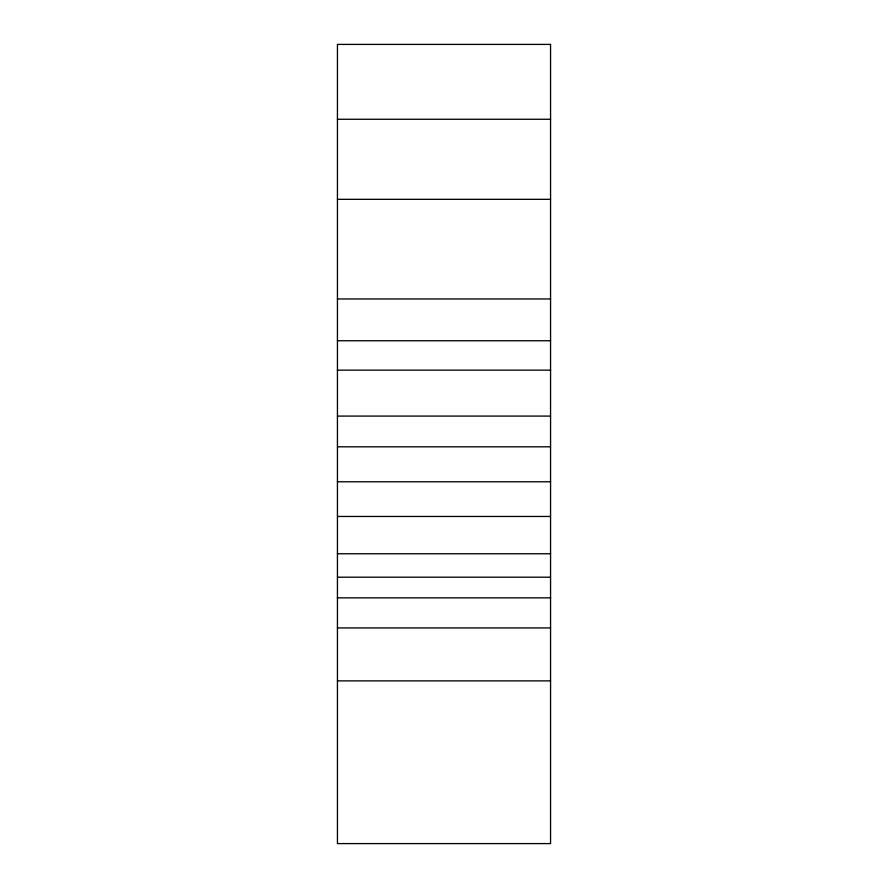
<?xml version="1.0" encoding="UTF-8"?>
<svg xmlns="http://www.w3.org/2000/svg" width="888" height="888" viewBox="0 0 888 888"><rect width="100%" height="100%" fill="white"/><g stroke="black" fill="none" stroke-linecap="round" stroke-linejoin="round"><path stroke-width="1.33" d="M337.44 119.258L550.56 119.258M337.44 199.334L550.56 199.334M337.44 298.967L550.56 298.967M337.44 340.748L550.56 340.748M337.44 370.152L550.56 370.152M337.44 416.084L550.56 416.084M337.44 446.819L550.56 446.819M337.44 481.773L550.56 481.773M337.44 516.461L550.56 516.461M337.44 553.757L550.56 553.757M337.44 577.2L550.56 577.2M337.44 597.868L550.56 597.868M337.44 627.927L550.56 627.927M337.44 680.885L550.56 680.885M550.56 44.4L337.44 44.4L337.44 843.6L550.56 843.6L550.56 44.4"/></g></svg>
